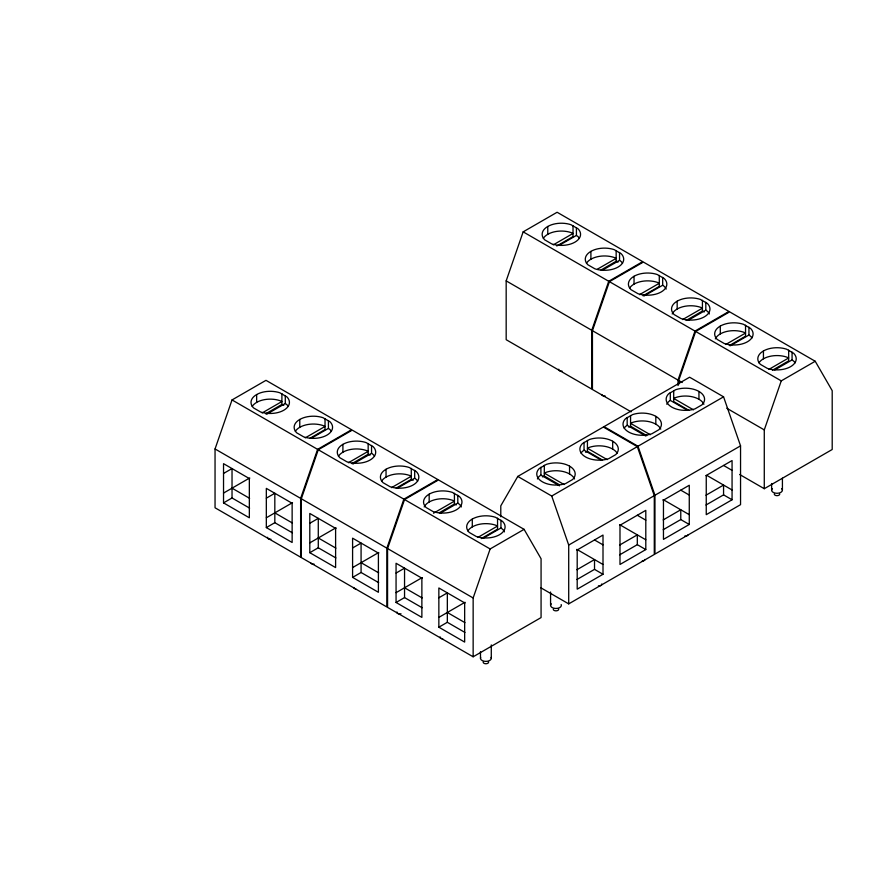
<?xml version="1.0" encoding="UTF-8"?>
<svg xmlns="http://www.w3.org/2000/svg" width="876" height="876" viewBox="0 0 876 876"><rect width="100%" height="100%" fill="white"/><g stroke="black" fill="none" stroke-linecap="round" stroke-linejoin="round"><path stroke-width="1.31" d="M215.047 448.961L232.03 399.938L265.986 380.337L351.572 429.744L317.605 449.355L300.632 498.367L300.632 557.191L215.047 507.784L215.047 448.961L300.632 498.367M301.311 498.762L318.284 449.738L352.251 430.138L437.825 479.544L403.869 499.156L386.885 548.168L386.885 606.991L301.311 557.585L301.311 498.762L386.885 548.168M387.564 548.562L404.548 499.55L438.515 479.938L524.089 529.345L541.072 558.757L541.072 617.58L473.149 656.792L387.564 607.386L387.564 548.562L473.149 597.969L473.149 656.792M506.175 280.878L523.158 231.855L557.114 212.255L642.699 261.661L608.732 281.273L591.76 330.285L591.76 389.108L506.175 339.702L506.175 280.878L591.76 330.285M473.149 597.969L490.133 548.956L524.089 529.345M631.125 411.84L592.439 389.502L592.439 330.679L609.422 281.656L643.378 262.055L728.963 311.462L694.997 331.073L678.013 380.085L678.013 385.56M678.692 384.586L678.692 380.48L695.675 331.467L729.642 311.856L815.217 361.262L832.2 390.674L832.2 449.498L764.277 488.709L739.662 474.496M764.277 488.709L764.277 429.897L781.261 380.874L815.217 361.262M540.601 587.654L568.71 603.882L654.284 554.475L654.284 495.652L637.312 446.629L603.345 427.028L517.771 476.435L500.787 505.846L500.787 516.785M540.908 467.247L540.908 475.088L539.331 476.281A19.206 11.092 0 0 0 537.415 478.953M584.04 442.347L584.04 450.187L582.463 451.381A19.206 11.092 0 0 0 581.051 453.133M627.172 417.447L627.172 425.287L625.595 426.481A19.206 11.092 0 0 0 624.183 428.233M670.304 392.547L670.304 400.387L668.727 401.58A19.206 11.092 0 0 0 666.8 404.252M262.143 412.946L281.897 401.536L279.838 400.628A19.206 11.092 0 0 0 252.179 406.442M553.271 244.864L573.024 233.454L570.966 232.545A19.206 11.092 0 0 0 543.306 238.36M265.636 413.833L281.897 404.438L283.813 405.292M556.764 245.992L573.024 236.597L573.024 225.614M266.698 414.238L285.291 403.497L285.291 395.656M558.997 245.477L576.419 235.425L576.419 227.574M223.533 473.467L232.03 468.561L232.03 497.973L249.627 508.135M305.275 437.847L325.029 426.437L322.97 425.528A19.206 11.092 0 0 0 295.311 431.342M597.563 269.096L616.157 258.365L614.098 257.445A19.206 11.092 0 0 0 586.438 263.26M601.056 269.983L616.157 261.267L618.073 262.11M309.918 438.296L325.029 429.579L325.029 418.597M310.991 438.46L328.423 428.408L328.423 420.557M602.13 270.377L619.551 260.325L619.551 252.474M223.533 493.079L249.715 477.967M249.627 478.723L223.533 463.667L223.533 502.879L232.03 497.973M266.326 498.17L274.823 493.276L274.823 522.687L292.42 532.838M348.407 462.747L368.161 451.348L366.102 450.428A19.206 11.092 0 0 0 338.443 456.243M639.535 294.665L659.289 283.266L657.23 282.346A19.206 11.092 0 0 0 629.57 288.16M351.889 463.634L368.161 454.25L370.077 455.093M643.017 295.792L659.289 286.397L659.289 275.414M352.962 464.039L371.555 453.308L371.555 445.457M644.09 295.957L662.683 285.226L662.683 277.374M266.326 517.782L292.507 502.671M292.42 503.437L266.326 488.37L266.326 527.582L274.823 522.687M309.797 523.268L318.284 518.373L318.284 547.785L335.891 557.935M391.539 487.647L411.282 476.248L409.234 475.329A19.206 11.092 0 0 0 381.575 481.143M682.667 319.565L702.421 308.166L700.362 307.246A19.206 11.092 0 0 0 672.199 313.98M686.149 320.452L702.421 311.068L704.337 311.911M396.182 488.096L411.282 479.38L413.209 480.234M397.255 488.271L414.687 478.208L414.687 470.357M688.383 320.189L705.815 310.126L705.815 302.275M309.797 542.879L335.979 527.768M335.891 528.524L309.797 513.467L309.797 552.679L318.284 547.785M352.59 547.971L361.076 543.076L361.076 572.488L378.673 582.649M433.5 513.216L454.414 501.149L452.355 500.229A19.206 11.092 0 0 0 424.203 506.963M725.799 344.465L745.542 333.066L743.494 332.146A19.206 11.092 0 0 0 715.331 338.892M439.314 512.767L454.414 504.05L456.341 504.894M729.281 345.593L745.542 336.198L745.542 325.215M440.387 513.172L457.809 503.109L457.809 495.258M730.354 345.757L748.947 335.026L748.947 327.186M352.59 567.582L378.771 552.471M378.673 553.238L352.59 538.171L352.59 577.383L361.076 572.488M396.061 573.068L404.548 568.174L404.548 597.585L422.144 607.747M477.792 537.448L497.546 526.049L495.488 525.129A19.206 11.092 0 0 0 467.828 530.944M768.931 369.365L788.674 357.966L786.615 357.058A19.206 11.092 0 0 0 758.955 362.872M517.771 476.435L551.727 496.035L637.312 446.629M637.991 446.234L723.565 396.828L740.548 445.851L740.548 504.664L654.963 554.081L654.963 495.258L637.991 446.234L604.024 426.634L689.609 377.217L723.565 396.828M772.413 370.252L788.674 360.868L788.674 350.126M481.285 538.576L497.546 529.181L497.546 518.198M483.519 538.072L500.941 528.009L500.941 520.169M774.647 369.99L792.068 359.926L792.068 352.086M396.061 592.68L422.232 577.569M422.144 578.335L396.061 563.268L396.061 602.48L404.548 597.585M438.854 597.782L447.34 592.877L447.34 622.288L464.937 632.45M438.854 617.383L465.025 602.272M568.71 603.882L568.71 545.058L654.284 495.652M654.963 495.258L740.548 445.851M464.937 603.038L438.854 587.971L438.854 627.194L447.34 622.288M576.923 550.117L603.006 535.061L603.006 574.273L577.196 589.176L577.196 549.964M619.704 525.414L645.798 510.358L645.798 549.57L619.989 564.472L619.989 525.261M663.176 500.316L689.27 485.26L689.27 524.472L663.46 539.375L663.46 500.163M705.968 475.613L732.062 460.557L732.062 499.769L706.253 514.672L706.253 475.449M576.923 569.728L594.519 559.567L594.519 569.367L576.923 579.529M619.704 545.025L637.312 534.864L637.312 544.664L619.704 554.826M663.176 519.928L680.772 509.766L680.772 519.567L663.176 529.728M705.968 495.225L723.565 485.063L723.565 494.863L705.968 505.025M628.65 427.083L630.567 426.229L646.838 435.624M585.518 452.224L587.435 451.37L602.546 460.086M542.386 476.883L544.314 476.029L559.414 484.756M523.158 231.855L608.732 281.273M609.422 281.656L694.997 331.073M695.675 331.467L781.261 380.874M592.439 330.679L678.013 380.085M678.692 380.48L682.218 382.516M726.762 408.238L764.277 429.897M693.453 409.837L673.699 398.427L675.757 397.518A19.206 11.092 0 0 1 703.921 404.252M688.799 410.286L673.699 401.569L673.699 390.587M670.304 400.387L687.726 410.45M723.565 465.452L732.062 470.357M650.32 434.737L630.567 423.327L632.625 422.418A19.206 11.092 0 0 1 660.789 429.152M627.172 425.287L645.765 436.018M707.063 475.526L732.062 489.969M723.565 494.863L732.062 499.769M680.772 490.155L689.27 495.06M607.188 459.637L587.435 448.227L589.493 447.318A19.206 11.092 0 0 1 617.153 453.133M584.04 450.187L601.473 460.25M663.088 499.55L689.27 514.672M680.772 519.567L689.27 524.472M637.312 515.252L645.798 520.158M564.056 484.537L544.314 473.128L546.361 472.219A19.206 11.092 0 0 1 574.525 478.953M540.908 475.088L559.501 485.83M619.617 524.647L645.798 539.769M637.312 544.664L645.798 549.57M594.519 539.966L603.006 544.861M576.824 549.361L603.006 564.472M594.519 569.367L603.006 574.273M232.03 399.938L317.605 449.355M318.284 449.738L403.869 499.156M404.548 499.55L490.133 548.956M232.03 488.173L249.627 498.334M274.823 512.876L292.42 523.038M318.284 537.973L335.891 548.135M361.076 562.677L378.673 572.838M404.548 587.774L422.144 597.936M447.34 612.488L464.937 622.639M223.533 502.879L249.342 517.782L249.342 478.57M266.326 527.582L292.135 542.485L292.135 503.273M309.797 552.679L335.607 567.582L335.607 528.37M352.59 577.383L378.399 592.285L378.399 553.074M396.061 602.48L421.871 617.383L421.871 578.171M438.854 627.194L464.663 642.086L464.663 602.874M792.068 359.926L793.656 361.109A19.206 11.092 0 0 1 795.069 362.872M748.947 335.026L750.524 336.209A19.206 11.092 0 0 1 751.937 337.961M705.815 310.126L707.392 311.308A19.206 11.092 0 0 1 709.308 313.98M662.683 285.226L664.26 286.408A19.206 11.092 0 0 1 666.176 289.08M619.551 260.325L621.128 261.508A19.206 11.092 0 0 1 622.551 263.26M576.419 235.425L577.996 236.608A19.206 11.092 0 0 1 579.419 238.36M500.941 528.009L502.517 529.192A19.206 11.092 0 0 1 504.445 531.874M457.809 503.109L459.396 504.291A19.206 11.092 0 0 1 461.313 506.963M414.687 478.208L416.264 479.391A19.206 11.092 0 0 1 417.677 481.143M371.555 453.308L373.132 454.491A19.206 11.092 0 0 1 374.545 456.243M328.423 428.408L330 429.59A19.206 11.092 0 0 1 331.413 431.342M285.291 403.497L286.868 404.69A19.206 11.092 0 0 1 288.292 406.442M551.727 496.035L568.71 545.058M782.421 478.186L782.421 490.188M771.614 483.519L771.614 490.188M763.434 350.969A19.206 11.092 0 0 0 760.379 364.361L767.409 368.424A19.206 11.092 0 0 0 790.601 366.661A19.206 11.092 0 0 0 793.656 353.269L786.615 349.206A19.206 11.092 0 0 0 763.434 350.969L763.434 358.821M720.302 326.069A19.206 11.092 0 0 0 717.247 339.461L724.277 343.523A19.206 11.092 0 0 0 747.469 341.76A19.206 11.092 0 0 0 750.524 328.369L743.494 324.306A19.206 11.092 0 0 0 720.302 326.069L720.302 333.909M702.421 300.315L702.421 311.068M698.949 391.441A19.206 11.092 0 0 1 702.005 404.821L694.964 408.884A19.206 11.092 0 0 1 671.783 407.121A19.206 11.092 0 0 1 668.727 393.729L675.757 389.678A19.206 11.092 0 0 1 698.949 391.441L698.949 399.281M677.17 301.169A19.206 11.092 0 0 0 674.115 314.561L681.145 318.623A19.206 11.092 0 0 0 704.337 316.86A19.206 11.092 0 0 0 707.392 303.468L700.362 299.406A19.206 11.092 0 0 0 677.17 301.169L677.17 309.009M655.817 416.341A19.206 11.092 0 0 1 658.872 429.722L651.843 433.784A19.206 11.092 0 0 1 628.65 432.021A19.206 11.092 0 0 1 625.595 418.629L632.625 414.578A19.206 11.092 0 0 1 655.817 416.341L655.817 424.181M634.038 276.269A19.206 11.092 0 0 0 630.983 289.66L638.013 293.723A19.206 11.092 0 0 0 661.205 291.96A19.206 11.092 0 0 0 664.26 278.568L657.23 274.506A19.206 11.092 0 0 0 634.038 276.269L634.038 284.109M630.567 415.487L630.567 426.229M616.157 250.514L616.157 261.267M612.685 441.241A19.206 11.092 0 0 1 615.74 454.622L608.71 458.685A19.206 11.092 0 0 1 585.518 456.922A19.206 11.092 0 0 1 582.463 443.541L589.493 439.478A19.206 11.092 0 0 1 612.685 441.241L612.685 449.081M590.906 251.368A19.206 11.092 0 0 0 587.851 264.76L594.892 268.812A19.206 11.092 0 0 0 618.073 267.06A19.206 11.092 0 0 0 621.128 253.668L614.098 249.605A19.206 11.092 0 0 0 590.906 251.368L590.906 259.208M587.435 440.387L587.435 451.37M569.553 466.141A19.206 11.092 0 0 1 572.608 479.533L565.578 483.585A19.206 11.092 0 0 1 542.386 481.822A19.206 11.092 0 0 1 539.331 468.441L546.361 464.379A19.206 11.092 0 0 1 569.553 466.141L569.553 473.982M550.566 592.023L550.566 605.349M547.774 226.468A19.206 11.092 0 0 0 544.73 239.86L551.76 243.911A19.206 11.092 0 0 0 574.952 242.148A19.206 11.092 0 0 0 577.996 228.767L570.966 224.705A19.206 11.092 0 0 0 547.774 226.468L547.774 234.308M544.314 465.287L544.314 476.029M491.283 644.933L491.283 658.27M480.486 651.602L480.486 658.27M472.295 519.052A19.206 11.092 0 0 0 469.251 532.444L476.281 536.506A19.206 11.092 0 0 0 499.473 534.743A19.206 11.092 0 0 0 502.517 521.351L495.488 517.289A19.206 11.092 0 0 0 472.295 519.052L472.295 526.892M454.414 493.298L454.414 504.05M429.174 494.152A19.206 11.092 0 0 0 426.119 507.543L433.149 511.606A19.206 11.092 0 0 0 456.341 509.843A19.206 11.092 0 0 0 459.396 496.451L452.355 492.389A19.206 11.092 0 0 0 429.174 494.152L429.174 501.992M411.282 468.397L411.282 479.38M386.042 469.251A19.206 11.092 0 0 0 382.987 482.643L390.017 486.706A19.206 11.092 0 0 0 413.209 484.943A19.206 11.092 0 0 0 416.264 471.551L409.234 467.488A19.206 11.092 0 0 0 386.042 469.251L386.042 477.091M368.161 443.497L368.161 454.25M342.91 444.351A19.206 11.092 0 0 0 339.855 457.743L346.885 461.794A19.206 11.092 0 0 0 370.077 460.042A19.206 11.092 0 0 0 373.132 446.65L366.102 442.588A19.206 11.092 0 0 0 342.91 444.351L342.91 452.191M299.778 419.451A19.206 11.092 0 0 0 296.723 432.843L303.753 436.894A19.206 11.092 0 0 0 326.945 435.131A19.206 11.092 0 0 0 330 421.75L322.97 417.688A19.206 11.092 0 0 0 299.778 419.451L299.778 427.291M281.897 393.696L281.897 404.438M256.646 394.55A19.206 11.092 0 0 0 253.591 407.942L260.632 411.994A19.206 11.092 0 0 0 283.813 410.231A19.206 11.092 0 0 0 286.868 396.85L279.838 392.787A19.206 11.092 0 0 0 256.646 394.55L256.646 402.391M562.063 371.106A2.705 1.555 0 0 1 558.757 369.201M605.196 396.007A2.705 1.555 0 0 1 601.79 394.507M781.688 488.622A5.398 3.121 0 0 1 777.012 493.308A5.398 3.121 0 0 1 772.336 488.622M779.618 493.703A2.705 1.555 0 0 1 777.012 495.663A2.705 1.555 0 0 1 774.406 493.703M687.967 534.973A2.705 1.555 0 0 1 684.66 536.079M644.933 559.468A2.705 1.555 0 0 1 642.228 561.034M561.188 604.549A5.398 3.121 0 0 1 555.264 608.448A5.398 3.121 0 0 1 551.289 603.794M601.713 583.963A2.705 1.555 0 0 1 598.407 585.88M558.581 608.875A2.705 1.555 0 0 1 556.326 610.824A2.705 1.555 0 0 1 553.271 609.269M491.108 657.46A5.398 3.121 0 0 1 485.884 661.391A5.398 3.121 0 0 1 480.661 657.46M488.49 661.785A2.705 1.555 0 0 1 485.884 663.745A2.705 1.555 0 0 1 483.278 661.785M442.752 638.845A2.705 1.555 0 0 1 440.146 636.885M400.978 613.737A2.705 1.555 0 0 1 397.978 613.627A2.705 1.555 0 0 1 397.014 611.985M355.798 588.99A2.705 1.555 0 0 1 353.795 587.489M314.068 564.089A2.705 1.555 0 0 1 310.75 562.983M270.936 539.189A2.705 1.555 0 0 1 267.629 537.284"/></g></svg>
